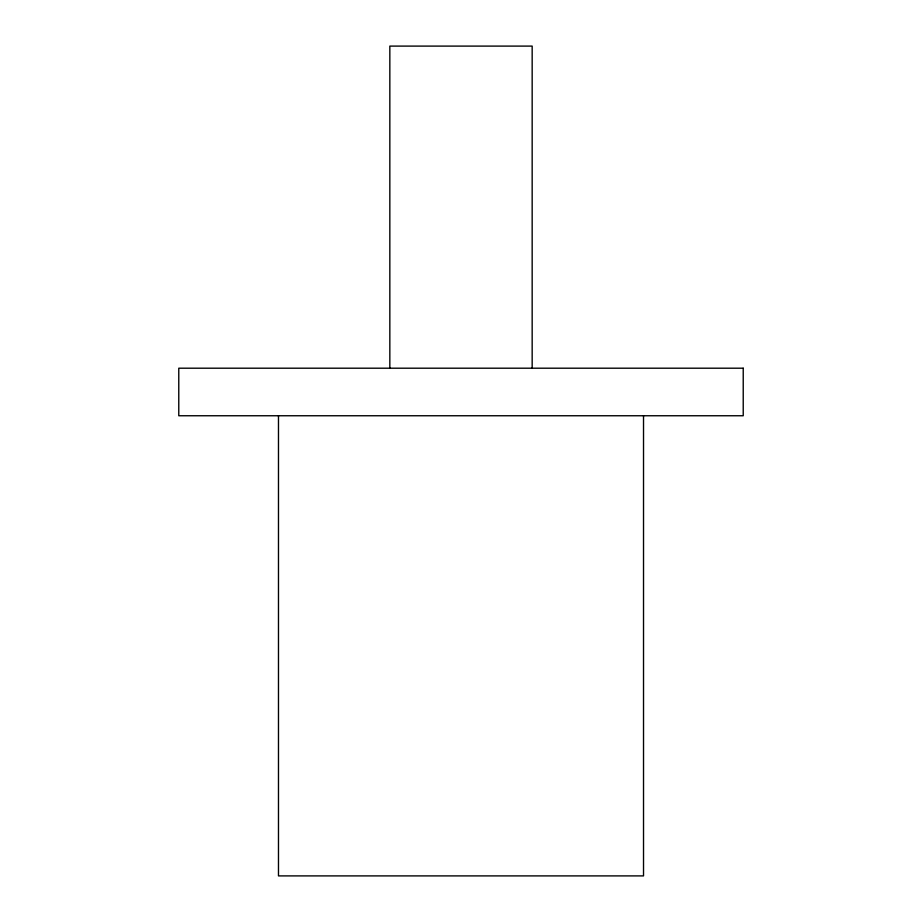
<?xml version="1.0" encoding="UTF-8"?>
<svg xmlns="http://www.w3.org/2000/svg" width="922" height="922" viewBox="0 0 922 922"><rect width="100%" height="100%" fill="white"/><g stroke="black" fill="none" stroke-linecap="round" stroke-linejoin="round"><path stroke-width="1.38" d="M643.521 415.753L643.521 875.9L278.479 875.9L278.479 415.753M532.167 368.201L532.167 46.1L389.833 46.1L389.833 368.201M743.224 368.201L178.776 368.201L178.776 415.753L743.224 415.753L743.224 368.201"/></g></svg>
